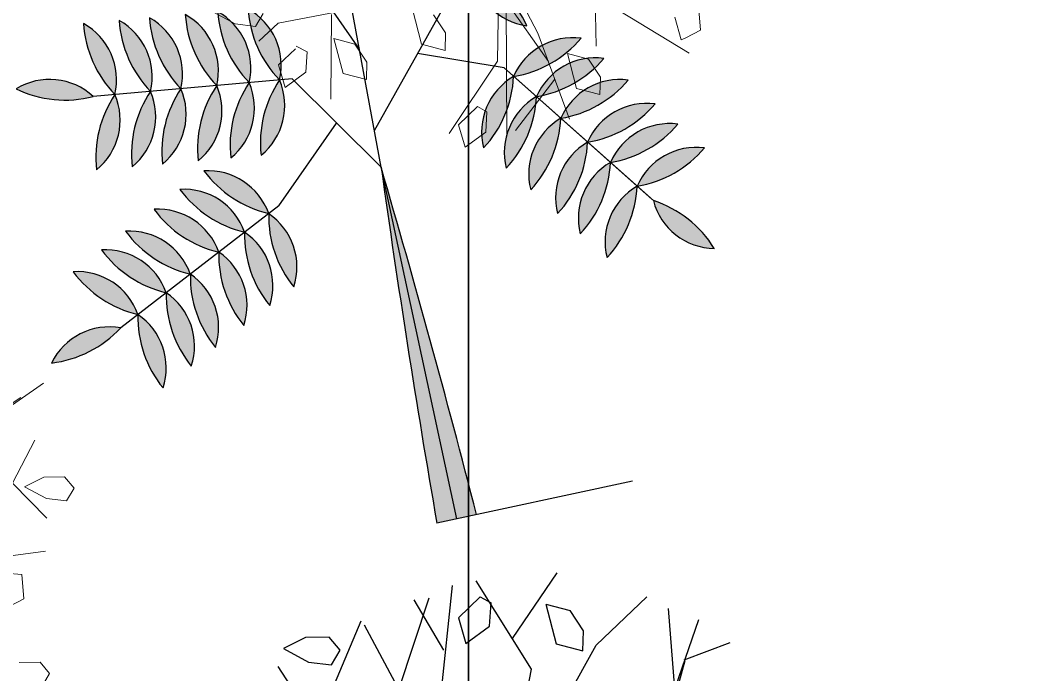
# Model space of a CAD drawing. Header units: millimetres. Extents: x -176651 to 388869, y -469666 to 486614.
# Drawn here: x 248500 to 252556, y 122208 to 124867 of the extents above; entities that cross this region are included whole.
import ezdxf

# ---------------------------------------------------------------- set-up
doc = ezdxf.new("R2010")
doc.units = ezdxf.units.MM
doc.layers.get('Defpoints').update_dxf_attribs({"color": 252})
doc.layers.add('A- FURNITURE', color=252, linetype='Continuous', lineweight=0)
for name, color, linetype in [('ad-Plot Boundary', 8, 'Continuous'), ('ad-Road', 8, 'Continuous'), ('ad-Road Hatch', 8, 'Continuous'), ('CAY', 94, 'Continuous')]:
    doc.layers.add(name, color=color, linetype=linetype)

# ---------------------------------------------------------------- blocks, each defined once
blk = doc.blocks.new('A$C4fb60e89')
at = {"layer": 'ad-Road Hatch', "ltscale": 5, "transparency": 33554687}
h = blk.add_hatch(dxfattribs=at)
h.set_pattern_fill('AR-HBONE', color=256, scale=15)
h.set_pattern_definition([(45, (-193247.7, -428758.8), (0, 2155.2615), [4572, -1524]), (135, (-192170.1, -427681.1), (2e-13, 2155.2615), [4572, -1524])])
h.paths.add_polyline_path([(175594.5, -250241), (169177.9, -249341.1), (167473.5, -249057.1), (167473.5, -138693.9), (101313.5, -138693.9), (101313.5, -199953.9), (101307.7, -237994.6), (101040.4, -268291), (101007.7, -280967.7), (101066.4, -293683.6), (101242.5, -311127.2), (100909.9, -319343.6), (100949.1, -333937.5), (100668.7, -366959.6), (100727.3, -390982.9), (100668.7, -404585.6), (100538.2, -420418.5), (100466.5, -428758.8), (92426.2, -427265.5), (92163.5, -427209.5), (92163.5, -321453.9), (24803.5, -321453.9), (24803.5, -412960.5), (15653.5, -411028.6), (15653.5, -321452.2), (-19535.1, -321452.2), (-34427.5, -319476.7), (-65207.4, -315394.6), (-171770.1, -301268.1), (-185853.9, -298333.1), (-193247.7, -296831.5), (-193244, -292907.6), (-191913.8, -285219.4), (-191838.8, -284678.8), (-183397.4, -286393.2), (-169722.9, -289242.8), (-53141.2, -304697.5), (-18730.1, -309262.2), (15653.3, -309262.2), (15653.5, 703.4), (24803.5, 1114.6), (24803.5, -129543.9), (92163.5, -129543.9), (92163.5, 15133.3), (101313.5, 17712.8), (101313.5, -129543.9), (167473.5, -129543.9), (167473.5, 35551.6), (175738, 37855), (175848.8, 28595.3), (175835.8, 25947.4), (175777.1, 14040.5), (175855.3, 2315.8), (175659.7, -18036.1), (175731.4, -34038.6), (175718.4, -46839.2), (175672.7, -63402.4), (175816.2, -82071.9), (175542.3, -106356), (175490.2, -124640.8), (175574.9, -145018.8), (175731.4, -168892), (175796.6, -181268.8), (175796.6, -192667.4), (175744.5, -208200.3), (175829.2, -223276.8), (175887.9, -234871.1)])
h.paths.add_polyline_path([(24803.5, -309263.9), (92163.5, -309263.9), (92163.5, -138693.9), (24803.5, -138693.9)], flags=16)
blk = doc.blocks.new('zw$A88E')
at = {"layer": 'ad-Plot Boundary'}
for points in [[(-117254.5, -347118.9), (-83574.5, -347118.9), (-83574.5, -307368.9), (-117254.5, -307368.9)], [(-150934.5, -347118.9), (-117254.5, -347118.9), (-117254.5, -314068.9), (-150934.5, -314068.9)]]:
    blk.add_lwpolyline(points, close=True, dxfattribs=at)
blk = doc.blocks.new('QWFQFR')
at = {"color": 55, "linetype": 'Continuous', "true_color": 0x999b37}
for p, q in [((260794.9563, 1945698.5263), (260795.0296, 1945698.457)), ((260795.0296, 1945698.457), (260795.1061, 1945698.4259)), ((260795.1061, 1945698.4259), (260795.1494, 1945698.4678)), ((260795.1987, 1945698.4138), (260795.1035, 1945698.3637)), ((260795.7536, 1945698.3725), (260795.1987, 1945698.4138)), ((260795.4176, 1945698.392), (260795.324, 1945698.0599)), ((260796.5079, 1945698.3327), (260796.4215, 1945697.9847)), ((260795.2386, 1945698.2954), (260795.1554, 1945698.2499)), ((260795.281, 1945698.2707), (260795.2444, 1945698.3054)), ((260795.401, 1945698.2949), (260795.3993, 1945698.1485)), ((260795.401, 1945698.2949), (260795.4774, 1945698.2505)), ((260795.7405, 1945698.3255), (260795.7388, 1945698.1791)), ((260796.0991, 1945698.3124), (260796.0186, 1945698.0313)), ((260796.1566, 1945698.3259), (260796.2062, 1945698.098)), ((260795.1554, 1945698.2499), (260795.1571, 1945698.1551)), ((260795.2544, 1945698.1924), (260795.281, 1945698.2707)), ((260795.5049, 1945698.1675), (260795.4774, 1945698.2505)), ((260795.8445, 1945698.1981), (260795.8169, 1945698.2811)), ((260796.1159, 1945698.2559), (260795.9752, 1945697.7287)), ((260796.1159, 1945698.2559), (260796.2171, 1945697.9755)), ((260795.1571, 1945698.1551), (260795.2544, 1945698.1924)), ((260795.4842, 1945698.0992), (260795.5049, 1945698.1675)), ((260795.7388, 1945698.1791), (260795.8237, 1945698.1298)), ((260795.8237, 1945698.1298), (260795.8445, 1945698.1981)), ((260796.4708, 1945698.1834), (260796.7787, 1945697.8593)), ((260795.3993, 1945698.1485), (260795.4842, 1945698.0992)), ((260796.2062, 1945698.098), (260796.2392, 1945697.7276)), ((260796.0186, 1945698.0313), (260795.7519, 1945697.7998)), ((260796.76, 1945698.0149), (260796.7617, 1945697.9201)), ((260796.8474, 1945697.9373), (260796.8657, 1945698.0339)), ((260796.3008, 1945697.9867), (260796.2991, 1945697.8404)), ((260796.3008, 1945697.9867), (260796.3772, 1945697.9424)), ((260796.4047, 1945697.8594), (260796.3772, 1945697.9424)), ((260796.7817, 1945697.9219), (260796.8474, 1945697.9373)), ((260796.2238, 1945697.9005), (260796.0152, 1945697.7406)), ((260796.7617, 1945697.9201), (260796.7817, 1945697.9219)), ((260795.8909, 1945697.8747), (260795.7973, 1945697.8236)), ((260795.8909, 1945697.8747), (260795.9229, 1945697.8444)), ((260795.8963, 1945697.766), (260795.9229, 1945697.8444)), ((260796.384, 1945697.7911), (260796.4047, 1945697.8594)), ((260795.7973, 1945697.8236), (260795.799, 1945697.7288)), ((260796.2991, 1945697.8404), (260796.384, 1945697.7911)), ((260795.799, 1945697.7288), (260795.8963, 1945697.766))]:
    blk.add_line(p, q, dxfattribs=at)
blk = doc.blocks.new('WEFR')
at = {"layer": 'Defpoints', "linetype": 'Continuous', "true_color": 0xd19cc7, "transparency": 33554559}
for points in [[(260794.9175, 1945779.2394, 0.177771), (260794.9651, 1945778.9277, 0.334535)], [(260795.0606, 1945779.2138, 0.177771), (260795.1082, 1945778.9021, 0.334535)], [(260795.1826, 1945779.192, 0.177771), (260795.2301, 1945778.8804, 0.334535)], [(260795.3262, 1945779.1664, 0.177771), (260795.3738, 1945778.8547, 0.334535)], [(260795.4568, 1945779.1431, 0.177771), (260795.5044, 1945778.8314, 0.334535)], [(260795.5785, 1945779.1213, 0.177771), (260795.6261, 1945778.8096, 0.334535)], [(260794.5835, 1945779.0554, 0.177771), (260794.8782, 1945778.9432, 0.334535)], [(260796.6541, 1945778.758, 0.177771), (260796.4983, 1945779.0321, 0.334535)], [(260794.9651, 1945778.9277, 0.177771), (260794.8126, 1945778.6518, 0.334535)], [(260795.1082, 1945778.9021, 0.177771), (260794.9557, 1945778.6262, 0.334535)], [(260795.2301, 1945778.8804, 0.177771), (260795.0776, 1945778.6044, 0.334535)], [(260795.3738, 1945778.8547, 0.177771), (260795.2212, 1945778.5788, 0.334535)], [(260795.5044, 1945778.8314, 0.177771), (260795.3519, 1945778.5554, 0.334535)], [(260795.6261, 1945778.8096, 0.177771), (260795.4736, 1945778.5337, 0.334535)], [(260796.5478, 1945778.5739, 0.177771), (260796.8533, 1945778.6521, 0.334535)], [(260796.3537, 1945778.3255, 0.177771), (260796.5478, 1945778.5739, 0.334535)], [(260796.6155, 1945778.4704, 0.177771), (260796.9209, 1945778.5487, 0.334535)], [(260795.233, 1945778.5338, 0.177771), (260795.4411, 1945778.2969, 0.334535)], [(260795.1188, 1945778.4865, 0.177771), (260795.3268, 1945778.2496, 0.334535)], [(260794.9962, 1945778.4358, 0.177771), (260795.2042, 1945778.1988, 0.334535)], [(260796.4213, 1945778.222, 0.177771), (260796.6155, 1945778.4704, 0.334535)], [(260796.6881, 1945778.3593, 0.177771), (260796.9936, 1945778.4376, 0.334535)], [(260794.8613, 1945778.38, 0.177771), (260795.0694, 1945778.1431, 0.334535)], [(260795.7705, 1945776.9033), (260795.8531, 1945776.8989), (260795.9313, 1945778.3586, 0.007963)], [(260795.8531, 1945776.8989), (260795.9358, 1945776.8945, 0.007963), (260795.9313, 1945778.3586)], [(260796.494, 1945778.1109, 0.177771), (260796.6881, 1945778.3593, 0.334535)], [(260794.7469, 1945778.3326, 0.177771), (260794.955, 1945778.0957, 0.334535)], [(260796.768, 1945778.2372, 0.177771), (260797.0734, 1945778.3155, 0.334535)], [(260794.6126, 1945778.277, 0.177771), (260794.8207, 1945778.0401, 0.334535)], [(260795.4411, 1945778.2969, 0.177771), (260795.4613, 1945777.9822, 0.334535)], [(260795.3268, 1945778.2496, 0.177771), (260795.347, 1945777.9349, 0.334535)], [(260796.5738, 1945777.9888, 0.177771), (260796.768, 1945778.2372, 0.334535)], [(260796.8358, 1945778.1336, 0.177771), (260797.1412, 1945778.2118, 0.334535)], [(260795.2042, 1945778.1988, 0.177771), (260795.2244, 1945777.8842, 0.334535)], [(260795.0694, 1945778.1431, 0.177771), (260795.0896, 1945777.8284, 0.334535)], [(260796.6416, 1945777.8852, 0.177771), (260796.8358, 1945778.1336, 0.334535)], [(260796.9153, 1945778.0119, 0.177771), (260797.2207, 1945778.0902, 0.334535)], [(260794.955, 1945778.0957, 0.177771), (260794.9752, 1945777.7811, 0.334535)], [(260794.4304, 1945777.942, 0.177771), (260794.7391, 1945778.0063, 0.334535)], [(260794.8207, 1945778.0401, 0.177771), (260794.8409, 1945777.7255, 0.334535)], [(260796.7211, 1945777.7635, 0.177771), (260796.9153, 1945778.0119, 0.334535)], [(260797.1515, 1945777.6848, 0.177771), (260796.9636, 1945777.938, 0.334535)]]:
    blk.add_hatch(color=9, dxfattribs=at).paths.add_polyline_path(points)
at = {"layer": 'Defpoints', "color": 9, "linetype": 'Continuous', "true_color": 0xd19cc7, "transparency": 33554559}
for p, q in [((260795.9313, 1945778.3586, 129.9135), (260796.0614, 1945779.9056, 129.9135)), ((260795.9723, 1945778.8457, 129.9135), (260795.7068, 1945779.5954, 129.9135)), ((260795.9441, 1945778.5104, 129.9135), (260796.4474, 1945779.0224, 129.9135)), ((260795.6772, 1945778.8005, 129.9135), (260794.8782, 1945778.9432, 129.9135)), ((260795.6772, 1945778.8005, 129.9135), (260794.8782, 1945778.9432, 129.9135)), ((260795.9313, 1945778.3586, 129.9135), (260795.6772, 1945778.8005, 129.9135)), ((260796.5195, 1945778.6173, 129.9135), (260796.1957, 1945778.7664, 129.9135)), ((260796.5195, 1945778.6173, 129.9135), (260796.9602, 1945777.9433, 129.9135)), ((260796.5195, 1945778.6173, 129.9135), (260796.9636, 1945777.938, 129.9135)), ((260795.489, 1945778.3167, 129.9135), (260795.8042, 1945778.5796, 129.9135)), ((260795.8531, 1945776.8989, 129.9135), (260795.9313, 1945778.3586, 129.9135)), ((260795.489, 1945778.3167, 129.9135), (260794.7391, 1945778.0063, 129.9135)), ((260795.489, 1945778.3167, 129.9135), (260794.7391, 1945778.0063, 129.9135)), ((260796.5821, 1945776.8599, 129.9135), (260795.7705, 1945776.9033, 129.9135))]:
    blk.add_line(p, q, dxfattribs=at)
for centre, radius, start, end in [((260795.3658, 1945779.1483, 129.9135), 0.4574, 168.52, 208.8409), ((260794.7345, 1945779.052, 129.9135), 0.262, 331.6867, 45.6742), ((260795.5089, 1945779.1228, 129.9135), 0.4574, 168.52, 208.8409), ((260794.8776, 1945779.0264, 129.9135), 0.262, 331.6867, 45.6742), ((260795.6308, 1945779.101, 129.9135), 0.4574, 168.52, 208.8409), ((260794.9995, 1945779.0046, 129.9135), 0.262, 331.6867, 45.6742), ((260795.7744, 1945779.0754, 129.9135), 0.4574, 168.52, 208.8409), ((260795.1431, 1945778.979, 129.9135), 0.262, 331.6867, 45.6742), ((260795.9051, 1945779.052, 129.9135), 0.4574, 168.52, 208.8409), ((260795.2737, 1945778.9556, 129.9135), 0.262, 331.6867, 45.6742), ((260796.0268, 1945779.0303, 129.9135), 0.4574, 168.52, 208.8409), ((260795.3955, 1945778.9339, 129.9135), 0.262, 331.6867, 45.6742), ((260794.6565, 1945778.8037, 129.9135), 0.262, 32.1717, 106.1592), ((260794.8836, 1945779.4006, 129.9135), 0.4574, 229.005, 269.3259), ((260796.7581, 1945778.9985, 129.9135), 0.262, 172.627, 246.6145), ((260796.203, 1945778.6828, 129.9135), 0.4574, 9.4603, 49.7812), ((260794.7057, 1945778.891, 129.9135), 0.262, 294.0722, 8.0597), ((260795.2647, 1945778.582, 129.9135), 0.4574, 130.9055, 171.2264), ((260794.8488, 1945778.8654, 129.9135), 0.262, 294.0722, 8.0597), ((260795.4077, 1945778.5564, 129.9135), 0.4574, 130.9055, 171.2264), ((260794.9707, 1945778.8436, 129.9135), 0.262, 294.0722, 8.0597), ((260795.5297, 1945778.5347, 129.9135), 0.4574, 130.9055, 171.2264), ((260795.1144, 1945778.818, 129.9135), 0.262, 294.0722, 8.0597), ((260795.6733, 1945778.509, 129.9135), 0.4574, 130.9055, 171.2264), ((260795.245, 1945778.7946, 129.9135), 0.262, 294.0722, 8.0597), ((260795.8039, 1945778.4857, 129.9135), 0.4574, 130.9055, 171.2264), ((260795.3667, 1945778.7729, 129.9135), 0.262, 294.0722, 8.0597), ((260795.9256, 1945778.4639, 129.9135), 0.4574, 130.9055, 171.2264), ((260796.7525, 1945778.4103, 129.9135), 0.262, 67.378, 141.3655), ((260796.594, 1945779.029, 129.9135), 0.4574, 264.2113, 304.5322), ((260796.6156, 1945778.3208, 129.9135), 0.262, 104.9925, 178.98), ((260796.1125, 1945778.7141, 129.9135), 0.4574, 301.8258, 342.1467), ((260796.8202, 1945778.3068, 129.9135), 0.262, 67.378, 141.3655), ((260795.1798, 1945778.2772, 129.9135), 0.262, 4.2964, 78.2839), ((260795.6597, 1945778.6987, 129.9135), 0.4574, 201.1297, 241.4506), ((260796.6616, 1945778.9255, 129.9135), 0.4574, 264.2113, 304.5322), ((260795.0656, 1945778.23, 129.9135), 0.262, 4.2964, 78.2839), ((260795.5454, 1945778.6514, 129.9135), 0.4574, 201.1297, 241.4506), ((260794.943, 1945778.1792, 129.9135), 0.262, 4.2964, 78.2839), ((260795.4228, 1945778.6006, 129.9135), 0.4574, 201.1297, 241.4506), ((260796.6833, 1945778.2173, 129.9135), 0.262, 104.9925, 178.98), ((260796.1801, 1945778.6106, 129.9135), 0.4574, 301.8258, 342.1467), ((260796.8928, 1945778.1958, 129.9135), 0.262, 67.378, 141.3655), ((260796.7343, 1945778.8144, 129.9135), 0.4574, 264.2113, 304.5322), ((260794.8081, 1945778.1234, 129.9135), 0.262, 4.2964, 78.2839), ((260795.288, 1945778.5448, 129.9135), 0.4574, 201.1297, 241.4506), ((260841.5386, 1945772.5816, 129.9135), 45.9717, 172.7808, 174.60572), ((260749.9679, 1945777.4867, 129.9135), 45.9717, 359.26191, 1.08683), ((260796.7559, 1945778.1063, 129.9135), 0.262, 104.9925, 178.98), ((260796.2527, 1945778.4996, 129.9135), 0.4574, 301.8258, 342.1467), ((260794.6937, 1945778.0761, 129.9135), 0.262, 4.2964, 78.2839), ((260795.1736, 1945778.4975, 129.9135), 0.4574, 201.1297, 241.4506), ((260796.9726, 1945778.0737, 129.9135), 0.262, 67.378, 141.3655), ((260796.8141, 1945778.6923, 129.9135), 0.4574, 264.2113, 304.5322), ((260794.5594, 1945778.0205, 129.9135), 0.262, 4.2964, 78.2839), ((260795.0393, 1945778.4419, 129.9135), 0.4574, 201.1297, 241.4506), ((260795.8797, 1945778.1671, 129.9135), 0.4574, 163.5152, 203.8361), ((260795.2423, 1945778.1261, 129.9135), 0.262, 326.6819, 40.6694), ((260795.7654, 1945778.1198, 129.9135), 0.4574, 163.5152, 203.8361), ((260795.1281, 1945778.0789, 129.9135), 0.262, 326.6819, 40.6694), ((260796.8357, 1945777.9842, 129.9135), 0.262, 104.9925, 178.98), ((260796.3326, 1945778.3775, 129.9135), 0.4574, 301.8258, 342.1467), ((260797.0404, 1945777.97, 129.9135), 0.262, 67.378, 141.3655), ((260795.6428, 1945778.0691, 129.9135), 0.4574, 163.5152, 203.8361), ((260795.0055, 1945778.0281, 129.9135), 0.262, 326.6819, 40.6694), ((260796.8819, 1945778.5886, 129.9135), 0.4574, 264.2113, 304.5322), ((260795.508, 1945778.0133, 129.9135), 0.4574, 163.5152, 203.8361), ((260794.8707, 1945777.9723, 129.9135), 0.262, 326.6819, 40.6694), ((260796.9035, 1945777.8805, 129.9135), 0.262, 104.9925, 178.98), ((260796.4004, 1945778.2738, 129.9135), 0.4574, 301.8258, 342.1467), ((260797.1199, 1945777.8483, 129.9135), 0.262, 67.378, 141.3655), ((260795.3936, 1945777.9659, 129.9135), 0.4574, 163.5152, 203.8361), ((260794.7562, 1945777.925, 129.9135), 0.262, 326.6819, 40.6694), ((260796.9614, 1945778.467, 129.9135), 0.4574, 264.2113, 304.5322), ((260794.6274, 1945777.7693, 129.9135), 0.262, 64.7814, 138.7689), ((260795.2593, 1945777.9103, 129.9135), 0.4574, 163.5152, 203.8361), ((260794.6219, 1945777.8694, 129.9135), 0.262, 326.6819, 40.6694), ((260794.4971, 1945778.3945, 129.9135), 0.4574, 261.6147, 301.9356), ((260796.9831, 1945777.7588, 129.9135), 0.262, 104.9925, 178.98), ((260796.4799, 1945778.1521, 129.9135), 0.4574, 301.8258, 342.1467), ((260797.2256, 1945777.9361, 129.9135), 0.262, 179.5802, 253.5678), ((260796.7127, 1945777.5556, 129.9135), 0.4574, 16.4136, 56.7344)]:
    blk.add_arc(centre, radius, start, end, dxfattribs=at)
blk = doc.blocks.new('QRFQ')
at = {"layer": 'CAY', "color": 30, "true_color": 0xf26722}
for p, q in [((260796.2299, 1945731.4258, 129.9135), (260796.4467, 1945731.7532, 129.9135)), ((260796.3184, 1945731.1735, 129.9135), (260796.5509, 1945731.7757, 129.9135)), ((260796.448, 1945731.5313, 129.9135), (260796.3861, 1945731.7608, 129.9135)), ((260796.7722, 1945731.3635, 129.9135), (260796.6488, 1945731.7698, 129.9135)), ((260795.9188, 1945731.7286, 129.9135), (260795.8208, 1945731.7089, 129.9135)), ((260795.8208, 1945731.7089, 129.9135), (260795.9046, 1945731.6296, 129.9135)), ((260795.8667, 1945731.3672, 129.9135), (260796.1558, 1945731.7349, 129.9135)), ((260796.013, 1945731.7045, 129.9135), (260795.9188, 1945731.7286, 129.9135)), ((260796.2852, 1945731.1836, 129.9135), (260796.164, 1945731.7146, 129.9135)), ((260796.7294, 1945731.5043, 129.9135), (260796.9757, 1945731.714, 129.9135)), ((260796.0416, 1945731.6419, 129.9135), (260796.013, 1945731.7045, 129.9135)), ((260796.6471, 1945731.702, 129.9135), (260796.5401, 1945731.6435, 129.9135)), ((260796.6471, 1945731.702, 129.9135), (260796.6838, 1945731.6673, 129.9135)), ((260795.9217, 1945731.2014, 129.9135), (260795.7817, 1945731.6442, 129.9135)), ((260795.9046, 1945731.6296, 129.9135), (260795.9921, 1945731.594, 129.9135)), ((260795.9921, 1945731.594, 129.9135), (260796.0416, 1945731.6419, 129.9135)), ((260796.5401, 1945731.6435, 129.9135), (260796.5421, 1945731.5351, 129.9135)), ((260796.6534, 1945731.5777, 129.9135), (260796.6838, 1945731.6673, 129.9135)), ((260796.8981, 1945731.6041, 129.9135), (260796.8961, 1945731.4368, 129.9135)), ((260796.8981, 1945731.6041, 129.9135), (260796.9855, 1945731.5534, 129.9135)), ((260796.5421, 1945731.5351, 129.9135), (260796.6534, 1945731.5777, 129.9135)), ((260797.0169, 1945731.4585, 129.9135), (260796.9855, 1945731.5534, 129.9135)), ((260797.0515, 1945731.3887, 129.9135), (260797.3009, 1945731.5251, 129.9135)), ((260796.8961, 1945731.4368, 129.9135), (260796.9932, 1945731.3804, 129.9135)), ((260796.9932, 1945731.3804, 129.9135), (260797.0169, 1945731.4585, 129.9135)), ((260797.3132, 1945731.1334, 129.9135), (260797.3741, 1945731.4558, 129.9135)), ((260796.7258, 1945731.0558, 129.9135), (260797.0515, 1945731.3887, 129.9135)), ((260796.67, 1945731.1551, 129.9135), (260796.7722, 1945731.3635, 129.9135)), ((260797.2264, 1945731.006, 129.9135), (260797.4814, 1945731.3801, 129.9135)), ((260797.2388, 1945730.989, 129.9135), (260797.3841, 1945731.234, 129.9135)), ((260797.3801, 1945731.2381, 129.9135), (260797.5796, 1945731.2561, 129.9135))]:
    blk.add_line(p, q, dxfattribs=at)
blk = doc.blocks.new('WERGEWR')
at = {"color": 177, "linetype": 'Continuous', "true_color": 0x293189}
for p, q in [((260797.5999, 1945681.2422), (260796.8245, 1945680.9665)), ((260797.2324, 1945681.1277), (260797.4949, 1945681.2095)), ((260797.3715, 1945680.8831), (260797.5052, 1945681.0279)), ((260797.3715, 1945680.8831), (260797.469, 1945680.7093)), ((260797.5, 1945680.8728), (260797.4143, 1945680.8555)), ((260797.4143, 1945680.8555), (260797.4876, 1945680.7862)), ((260797.5824, 1945680.8517), (260797.5, 1945680.8728)), ((260797.6074, 1945680.797), (260797.5824, 1945680.8517)), ((260797.4876, 1945680.7862), (260797.5642, 1945680.7551)), ((260797.5642, 1945680.7551), (260797.6074, 1945680.797)), ((260797.0596, 1945680.6309), (260797.4277, 1945680.5811)), ((260797.3105, 1945680.5139), (260797.2481, 1945680.5367)), ((260797.2923, 1945680.4173), (260797.3105, 1945680.5139)), ((260797.2266, 1945680.4018), (260797.2923, 1945680.4173)), ((260797.2891, 1945680.1511), (260797.2067, 1945680.1722)), ((260797.3141, 1945680.0964), (260797.2891, 1945680.1511)), ((260797.2709, 1945680.0545), (260797.3141, 1945680.0964))]:
    blk.add_line(p, q, dxfattribs=at)
blk = doc.blocks.new('zw$1761')
at = {"color": 6, "xscale": 39.3712485404797, "yscale": 39.3712485404797, "zscale": 39.3712485404797, "rotation": 15.20137085992779}
for name, p in [('WEFR', (10181919.08, -76619476.96, -5744.21)), ('QWFQFR', (10181105.14, -76616408.95, -664.59)), ('WERGEWR', (10180799.09, -76615838.91, -672.97)), ('QRFQ', (10181426.05, -76617780.46, -5794.17))]:
    blk.add_blockref(name, p, dxfattribs=at)

msp = doc.modelspace()

# ---------------------------------------------------------------- block references
at = {"layer": 'ad-Road', "ltscale": 5}
msp.add_blockref('A$C4fb60e89', (191838.8, 428758.8), dxfattribs=at)

# ---------------------------------------------------------------- next in the draw order: block references
at = {"layer": 'A- FURNITURE', "color": 6, "xscale": 25.39807961885639, "yscale": 25.39807961885639, "zscale": 25.39807961885639}
msp.add_blockref('zw$1761', (173126.7, 121263.1), dxfattribs=at)
at = {"layer": 'ad-Plot Boundary', "ltscale": 5}
msp.add_blockref('zw$A88E', (367576.8, 466613.8), dxfattribs=at)

doc.saveas('drawing.dxf')
